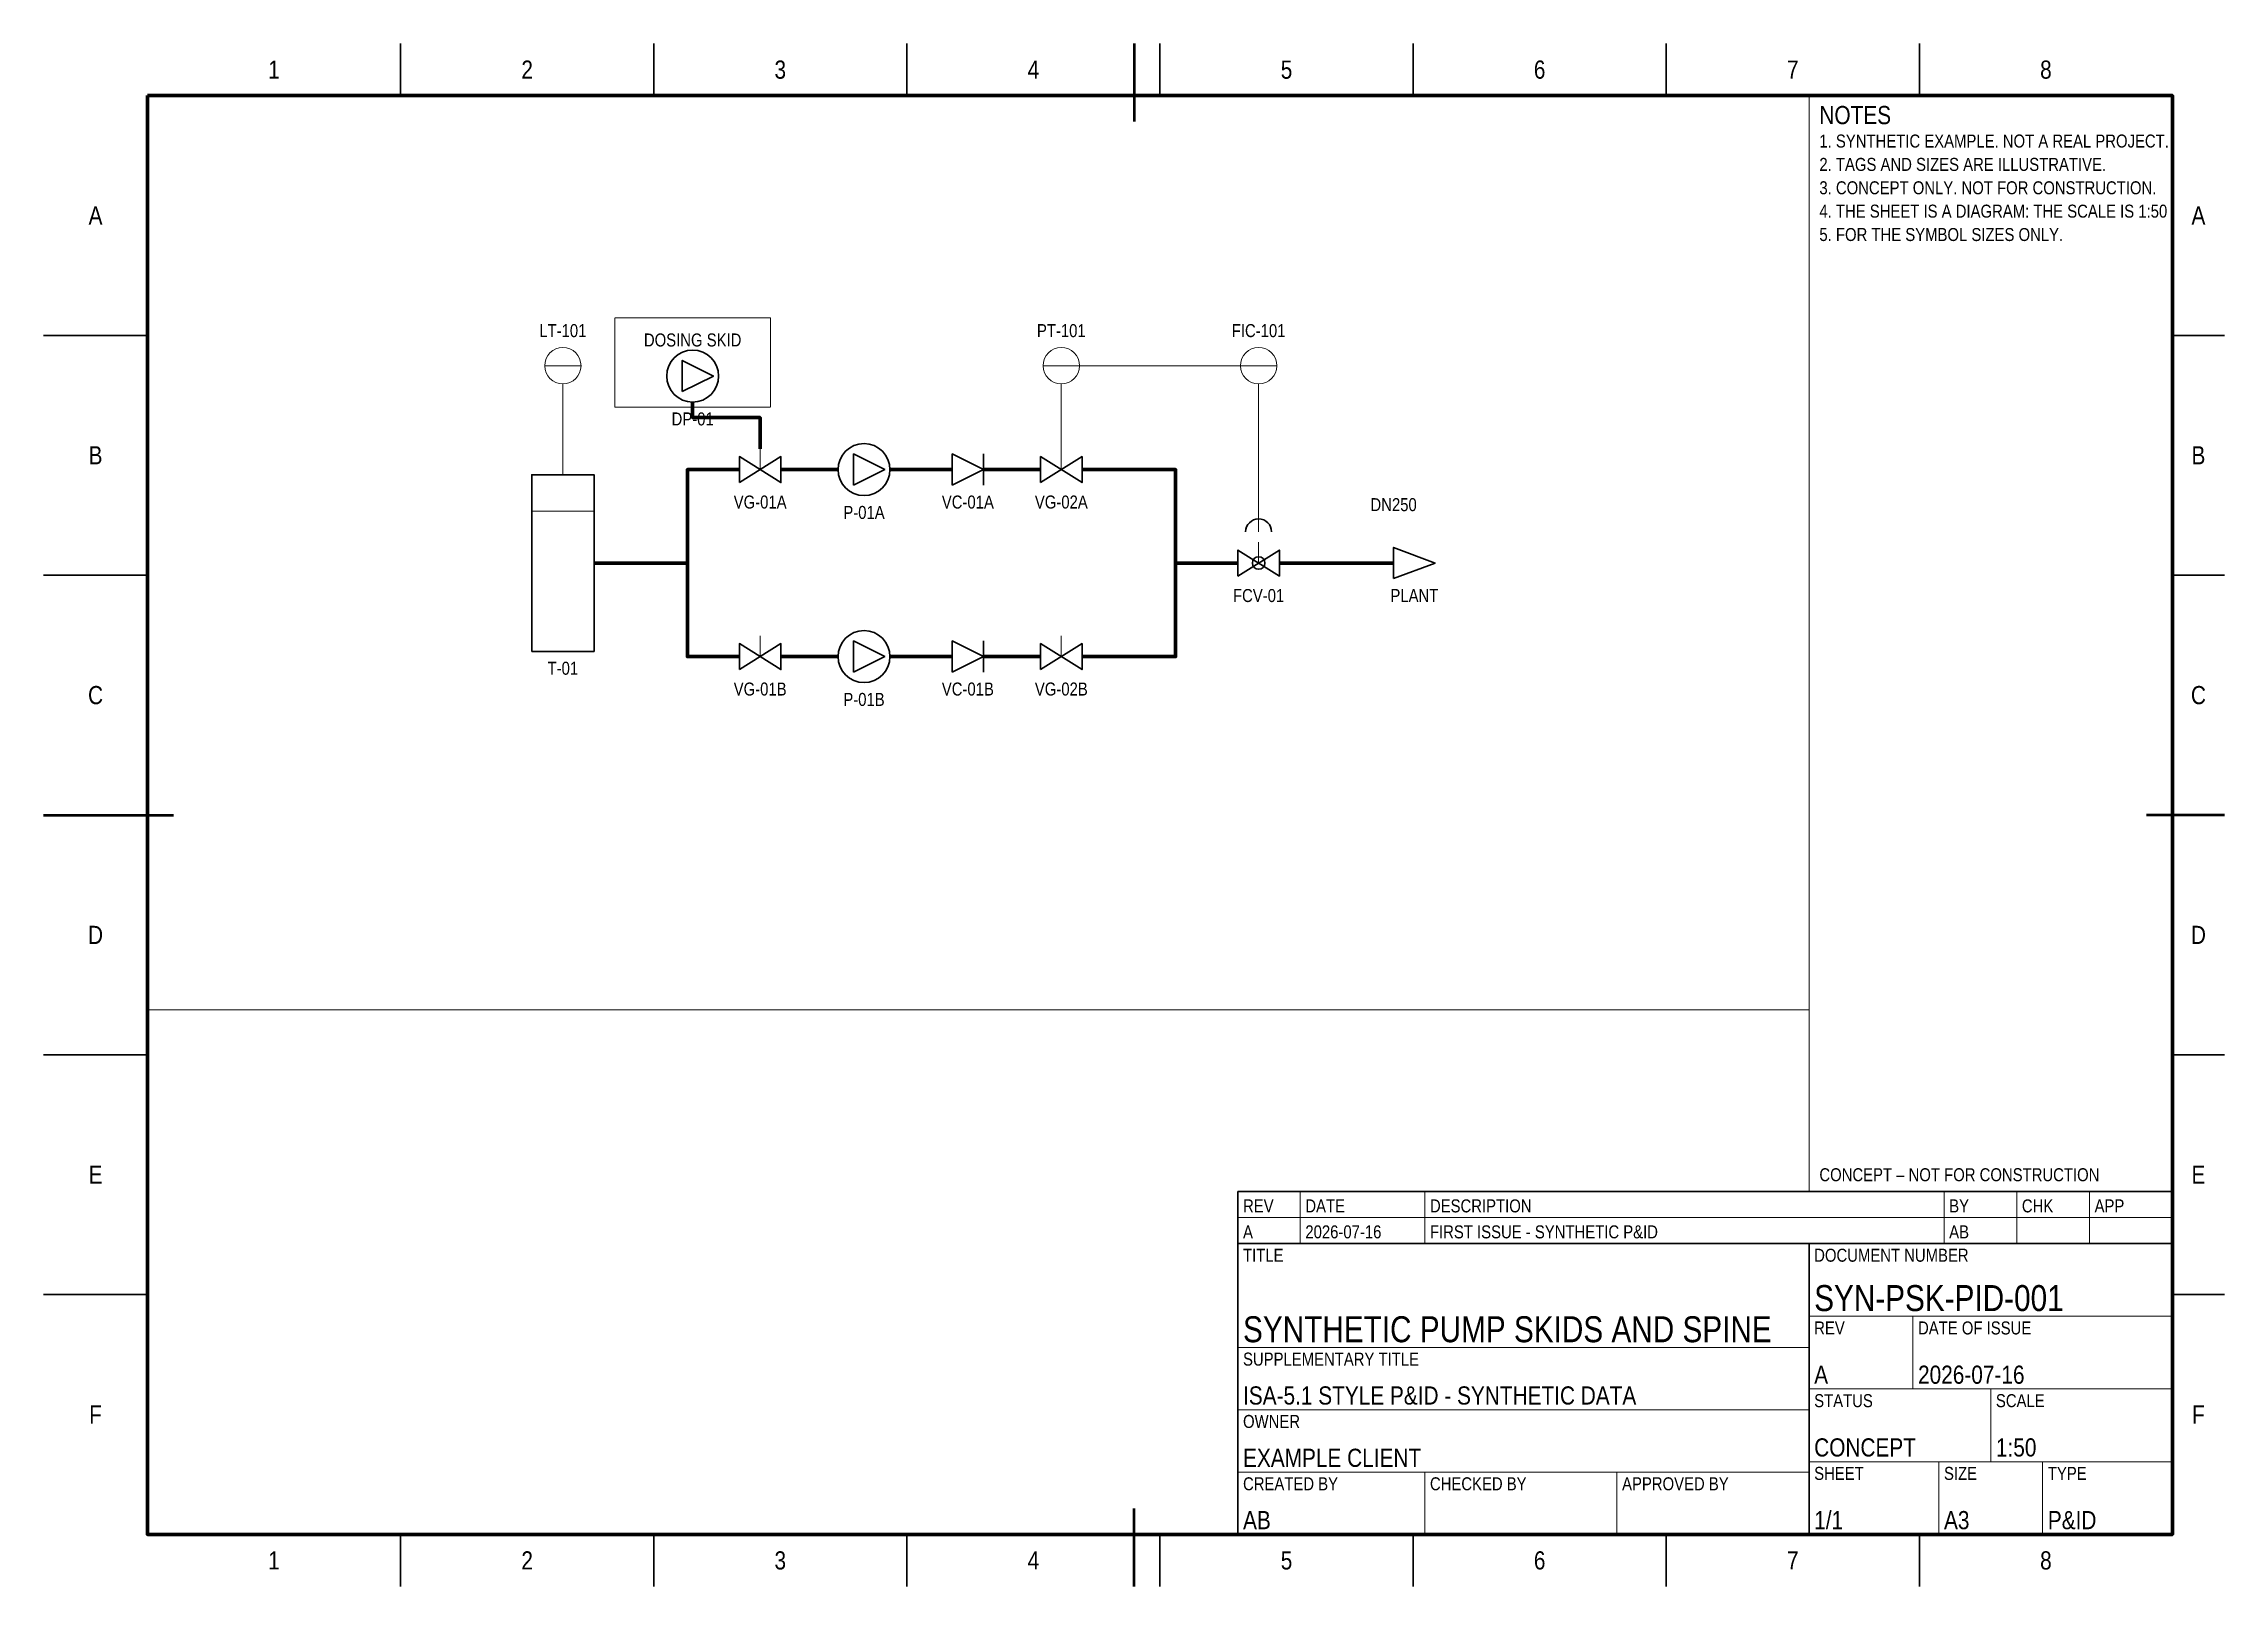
# Paper-space layout 'SHEET' of a CAD drawing. Header units: metres, sheet in millimetres. Extents: x 0 to 420, y 0 to 297.
# The model-space entities are those that its viewports show. They can reach past a viewport. Long polylines and large blocks are cut down to what shows.
import ezdxf
from ezdxf.enums import TextEntityAlignment as Align

# ---------------------------------------------------------------- set-up
doc = ezdxf.new("R2010")
doc.units = ezdxf.units.M
doc.linetypes.add('TDFA_CHAIN_018', pattern=[5.49, 4.32, -0.54, 0.09, -0.54])
doc.linetypes.add('TDFA_DASHED_018', pattern=[2.7, 2.16, -0.54])
for name, color, linetype, lineweight in [('ANNO', 174, 'CONTINUOUS', 18), ('EQUIP', 5, 'CONTINUOUS', 35), ('NOZZLE', 4, 'CONTINUOUS', 18), ('PIPE', 150, 'CONTINUOUS', 70), ('TEXT', 30, 'CONTINUOUS', 18), ('TITLEBLOCK', 54, 'CONTINUOUS', 35), ('ZONE', 70, 'TDFA_DASHED_018', 18)]:
    doc.layers.add(name, color=color, linetype=linetype, lineweight=lineweight)
doc.layers.add('VIEWPORT', color=7, linetype='Continuous', plot=False)
doc.styles.add('TDFA', font='BarlowSemiCondensed-Regular.ttf')

# ---------------------------------------------------------------- blocks, each defined once
blk = doc.blocks.new('TDFA_pid_tank@EQUIP')
at = {"layer": 'EQUIP', "linetype": 'CONTINUOUS', "lineweight": 18}
blk.add_line((-6, 10), (6, 10), dxfattribs=at)
at = {"layer": 'EQUIP', "linetype": 'CONTINUOUS', "lineweight": 35}
blk.add_lwpolyline([(-6, -17), (6, -17), (6, 17), (-6, 17)], close=True, dxfattribs=at)
blk = doc.blocks.new('TDFA_pid_pump@EQUIP')
at = {"layer": 'EQUIP', "linetype": 'CONTINUOUS', "lineweight": 35}
blk.add_lwpolyline([(-2, -3), (4, 0), (-2, 3)], close=True, dxfattribs=at)
blk.add_circle((0, 0), 5, dxfattribs=at)
blk = doc.blocks.new('TDFA_pid_gate_valve@EQUIP')
at = {"layer": 'EQUIP', "linetype": 'CONTINUOUS', "lineweight": 18}
blk.add_line((0, 0), (0, 4), dxfattribs=at)
at = {"layer": 'EQUIP', "linetype": 'CONTINUOUS', "lineweight": 35}
blk.add_lwpolyline([(-4, -2.5), (4, 2.5), (4, -2.5), (-4, 2.5)], close=True, dxfattribs=at)
blk = doc.blocks.new('TDFA_pid_check_valve@EQUIP')
at = {"layer": 'EQUIP', "linetype": 'CONTINUOUS', "lineweight": 35}
blk.add_line((3, -3), (3, 3), dxfattribs=at)
blk.add_lwpolyline([(-3, -3), (3, 0), (-3, 3)], close=True, dxfattribs=at)
blk = doc.blocks.new('TDFA_pid_globe_valve@EQUIP')
at = {"layer": 'EQUIP', "linetype": 'CONTINUOUS', "lineweight": 18}
blk.add_line((0, 0), (0, 4), dxfattribs=at)
at = {"layer": 'EQUIP', "linetype": 'CONTINUOUS', "lineweight": 35}
blk.add_lwpolyline([(-4, -2.5), (4, 2.5), (4, -2.5), (-4, 2.5)], close=True, dxfattribs=at)
blk.add_circle((0, 0), 1.2, dxfattribs=at)
blk.add_arc((0, 6), 2.5, 0, 180, dxfattribs=at)
blk = doc.blocks.new('TDFA_pid_tie_in@EQUIP')
at = {"layer": 'EQUIP', "linetype": 'CONTINUOUS', "lineweight": 35}
blk.add_lwpolyline([(0, -3), (8, 0), (0, 3)], close=True, dxfattribs=at)
blk = doc.blocks.new('TDFA_pid_instrument@NOZZLE')
at = {"layer": 'NOZZLE', "linetype": 'CONTINUOUS', "lineweight": 18}
blk.add_line((-3.5, 0), (3.5, 0), dxfattribs=at)
blk.add_circle((0, 0), 3.5, dxfattribs=at)

msp = doc.modelspace()

# ---------------------------------------------------------------- linework, layer by layer
at = {"layer": 'ANNO', "linetype": 'TDFA_DASHED_018', "lineweight": 18}
msp.add_lwpolyline([(7.625, 4.1), (5.725, 4.1)], dxfattribs=at)
at = {"layer": 'ANNO', "linetype": 'CONTINUOUS', "lineweight": 18}
for points in [[(1.1, 3.925), (1.1, 3.05)], [(5.9, 3.925), (5.9, 3.3)]]:
    msp.add_lwpolyline(points, dxfattribs=at)
at = {"layer": 'ANNO', "linetype": 'TDFA_CHAIN_018', "lineweight": 18}
msp.add_lwpolyline([(7.8, 3.925), (7.8, 2.5)], dxfattribs=at)
at = {"layer": 'PIPE', "linetype": 'CONTINUOUS', "lineweight": 70}
for points in [[(2.35, 3.75), (2.35, 3.6), (3, 3.6), (3, 3.3)], [(1.4, 2.2), (2.3, 2.2), (2.3, 3.1), (2.8, 3.1)], [(3.2, 3.1), (3.75, 3.1)], [(4.25, 3.1), (4.85, 3.1)], [(5.15, 3.1), (5.7, 3.1)], [(6.1, 3.1), (7, 3.1), (7, 2.2), (7.6, 2.2)], [(1.4, 2.2), (2.3, 2.2), (2.3, 1.3), (2.8, 1.3)], [(6.1, 1.3), (7, 1.3), (7, 2.2), (7.6, 2.2)], [(8, 2.2), (9.1, 2.2)], [(3.2, 1.3), (3.75, 1.3)], [(4.25, 1.3), (4.85, 1.3)], [(5.15, 1.3), (5.7, 1.3)]]:
    msp.add_lwpolyline(points, dxfattribs=at)
at = {"layer": 'ZONE', "linetype": 'TDFA_DASHED_018', "lineweight": 18}
msp.add_lwpolyline([(1.6, 3.7), (3.1, 3.7), (3.1, 4.56), (1.6, 4.56)], close=True, dxfattribs=at)

# ---------------------------------------------------------------- block references
at = {"layer": 'EQUIP', "xscale": 0.05, "yscale": 0.05, "zscale": 0.05}
for name, p in [('TDFA_pid_pump@EQUIP', (2.35, 4)), ('TDFA_pid_gate_valve@EQUIP', (3, 3.1)), ('TDFA_pid_pump@EQUIP', (4, 3.1)), ('TDFA_pid_check_valve@EQUIP', (5, 3.1)), ('TDFA_pid_gate_valve@EQUIP', (5.9, 3.1)), ('TDFA_pid_tank@EQUIP', (1.1, 2.2)), ('TDFA_pid_globe_valve@EQUIP', (7.8, 2.2)), ('TDFA_pid_tie_in@EQUIP', (9.1, 2.2)), ('TDFA_pid_gate_valve@EQUIP', (3, 1.3)), ('TDFA_pid_pump@EQUIP', (4, 1.3)), ('TDFA_pid_gate_valve@EQUIP', (5.9, 1.3)), ('TDFA_pid_check_valve@EQUIP', (5, 1.3))]:
    msp.add_blockref(name, p, dxfattribs=at)
at = {"layer": 'NOZZLE', "xscale": 0.05, "yscale": 0.05, "zscale": 0.05}
for p in [(1.1, 4.1), (5.9, 4.1), (7.8, 4.1)]:
    msp.add_blockref('TDFA_pid_instrument@NOZZLE', p, dxfattribs=at)

# ---------------------------------------------------------------- texts
at = {"layer": 'EQUIP', "style": 'TDFA'}
for s, p in [('DP-01', (2.35, 3.65)), ('VG-01A', (3, 2.85)), ('P-01A', (4, 2.75)), ('VC-01A', (5, 2.85)), ('VG-02A', (5.9, 2.85)), ('FCV-01', (7.8, 1.95)), ('PLANT', (9.3, 1.95)), ('T-01', (1.1, 1.25)), ('VG-01B', (3, 1.05)), ('VC-01B', (5, 1.05)), ('VG-02B', (5.9, 1.05)), ('P-01B', (4, 0.95))]:
    msp.add_text(s, height=0.125, dxfattribs=at).set_placement(p, align=Align.TOP_CENTER)
at = {"layer": 'NOZZLE', "style": 'TDFA'}
for s, p in [('LT-101', (1.1, 4.375)), ('PT-101', (5.9, 4.375)), ('FIC-101', (7.8, 4.375))]:
    msp.add_text(s, height=0.125, dxfattribs=at).set_placement(p, align=Align.CENTER)
at = {"layer": 'TEXT', "style": 'TDFA'}
msp.add_text('DOSING SKID', height=0.125, dxfattribs=at).set_placement((2.35, 4.41), align=Align.TOP_CENTER)
msp.add_text('DN250', height=0.125, dxfattribs=at).set_placement((9.1, 2.7), align=Align.CENTER)

psp = doc.layouts.new('SHEET')

# ---------------------------------------------------------------- linework, layer by layer
at = {"layer": 'TITLEBLOCK', "linetype": 'CONTINUOUS', "lineweight": 35}
for p, q in [((68.75, 297), (68.75, 287)), ((117.5, 297), (117.5, 287)), ((166.25, 297), (166.25, 287)), ((215, 297), (215, 287)), ((263.75, 297), (263.75, 287)), ((312.5, 297), (312.5, 287)), ((361.25, 297), (361.25, 287)), ((0, 240.833), (20, 240.833)), ((420, 240.833), (410, 240.833)), ((0, 194.667), (20, 194.667)), ((420, 194.667), (410, 194.667)), ((0, 148.5), (20, 148.5)), ((420, 148.5), (410, 148.5)), ((0, 102.333), (20, 102.333)), ((420, 102.333), (410, 102.333)), ((230, 66), (410, 66)), ((230, 10), (230, 66)), ((340, 66), (340, 10)), ((410, 66), (410, 10)), ((0, 56.167), (20, 56.167)), ((420, 56.167), (410, 56.167)), ((68.75, 0), (68.75, 10)), ((117.5, 0), (117.5, 10)), ((166.25, 0), (166.25, 10)), ((215, 0), (215, 10)), ((410, 10), (230, 10)), ((263.75, 0), (263.75, 10)), ((312.5, 0), (312.5, 10)), ((361.25, 0), (361.25, 10))]:
    psp.add_line(p, q, dxfattribs=at)
at = {"layer": 'TITLEBLOCK', "linetype": 'CONTINUOUS', "lineweight": 50}
for p, q in [((210, 297), (210, 282)), ((0, 148.5), (25, 148.5)), ((420, 148.5), (405, 148.5)), ((210, 0), (210, 15))]:
    psp.add_line(p, q, dxfattribs=at)
at = {"layer": 'TITLEBLOCK', "linetype": 'CONTINUOUS', "lineweight": 18}
for p, q in [((242, 76), (242, 66)), ((266, 76), (266, 66)), ((366, 76), (366, 66)), ((380, 76), (380, 66)), ((394, 76), (394, 66)), ((230, 71), (410, 71)), ((340, 52), (410, 52)), ((360, 52), (360, 38)), ((230, 46), (340, 46)), ((340, 38), (410, 38)), ((375, 38), (375, 24)), ((230, 34), (340, 34)), ((230, 22), (340, 22)), ((266, 22), (266, 10)), ((303, 22), (303, 10)), ((340, 24), (410, 24)), ((365, 24), (365, 10)), ((385, 24), (385, 10))]:
    psp.add_line(p, q, dxfattribs=at)
at = {"layer": 'TITLEBLOCK', "linetype": 'CONTINUOUS', "lineweight": 70}
psp.add_lwpolyline([(20, 287), (410, 287), (410, 10), (20, 10)], close=True, dxfattribs=at)
at = {"layer": 'TITLEBLOCK', "linetype": 'CONTINUOUS', "lineweight": 18}
psp.add_lwpolyline([(340, 287), (410, 287), (410, 76), (340, 76)], close=True, dxfattribs=at)
at = {"layer": 'TITLEBLOCK', "linetype": 'CONTINUOUS', "lineweight": 35}
psp.add_lwpolyline([(230, 76), (410, 76), (410, 66), (230, 66)], close=True, dxfattribs=at)

# ---------------------------------------------------------------- texts
at = {"layer": 'TITLEBLOCK', "style": 'TDFA'}
for s, p in [('1', (44.375, 292)), ('2', (93.125, 292)), ('3', (141.875, 292)), ('4', (190.625, 292)), ('5', (239.375, 292)), ('6', (288.125, 292)), ('7', (336.875, 292)), ('8', (385.625, 292)), ('A', (10, 263.917)), ('A', (415, 263.917)), ('B', (10, 217.75)), ('B', (415, 217.75)), ('C', (10, 171.583)), ('C', (415, 171.583)), ('D', (10, 125.417)), ('D', (415, 125.417)), ('E', (10, 79.25)), ('E', (415, 79.25)), ('F', (10, 33.083)), ('F', (415, 33.083)), ('1', (44.375, 5)), ('2', (93.125, 5)), ('3', (141.875, 5)), ('4', (190.625, 5)), ('5', (239.375, 5)), ('6', (288.125, 5)), ('7', (336.875, 5)), ('8', (385.625, 5))]:
    psp.add_text(s, height=3.5, dxfattribs=at).set_placement(p, align=Align.MIDDLE_CENTER)
for s, height, p in [('NOTES', 3.5, (342, 281.5)), ('1. SYNTHETIC EXAMPLE. NOT A REAL PROJECT.', 2.5, (342, 277)), ('2. TAGS AND SIZES ARE ILLUSTRATIVE.', 2.5, (342, 272.5)), ('3. CONCEPT ONLY. NOT FOR CONSTRUCTION.', 2.5, (342, 268)), ('4. THE SHEET IS A DIAGRAM: THE SCALE IS 1:50', 2.5, (342, 263.5)), ('5. FOR THE SYMBOL SIZES ONLY.', 2.5, (342, 259)), ('CONCEPT – NOT FOR CONSTRUCTION', 2.5, (342, 78)), ('REV', 2.5, (231, 72)), ('DATE', 2.5, (243, 72)), ('DESCRIPTION', 2.5, (267, 72)), ('BY', 2.5, (367, 72)), ('CHK', 2.5, (381, 72)), ('APP', 2.5, (395, 72)), ('A', 2.5, (231, 67)), ('2026-07-16', 2.5, (243, 67)), ('FIRST ISSUE - SYNTHETIC P&ID', 2.5, (267, 67)), ('AB', 2.5, (367, 67)), ('TITLE', 2.5, (231, 62.5)), ('DOCUMENT NUMBER', 2.5, (341, 62.5)), ('SYN-PSK-PID-001', 5, (341, 53)), ('SYNTHETIC PUMP SKIDS AND SPINE', 5, (231, 47)), ('REV', 2.5, (341, 48.5)), ('DATE OF ISSUE', 2.5, (361, 48.5)), ('SUPPLEMENTARY TITLE', 2.5, (231, 42.5)), ('A', 3.5, (341, 39)), ('2026-07-16', 3.5, (361, 39)), ('ISA-5.1 STYLE P&ID - SYNTHETIC DATA', 3.5, (231, 35)), ('STATUS', 2.5, (341, 34.5)), ('SCALE', 2.5, (376, 34.5)), ('OWNER', 2.5, (231, 30.5)), ('EXAMPLE CLIENT', 3.5, (231, 23)), ('CONCEPT', 3.5, (341, 25)), ('1:50', 3.5, (376, 25)), ('CREATED BY', 2.5, (231, 18.5)), ('CHECKED BY', 2.5, (267, 18.5)), ('APPROVED BY', 2.5, (304, 18.5)), ('SHEET', 2.5, (341, 20.5)), ('SIZE', 2.5, (366, 20.5)), ('TYPE', 2.5, (386, 20.5)), ('AB', 3.5, (231, 11)), ('1/1', 3.5, (341, 11)), ('A3', 3.5, (366, 11)), ('P&ID', 3.5, (386, 11))]:
    psp.add_text(s, height=height, dxfattribs=at).set_placement(p)

# ---------------------------------------------------------------- viewports
at = {"layer": 'VIEWPORT'}
psp.add_viewport(center=(180, 199), size=(320, 176), view_center_point=(5.1, 2.3), view_height=8.8, dxfattribs=at)

doc.saveas('drawing.dxf')
